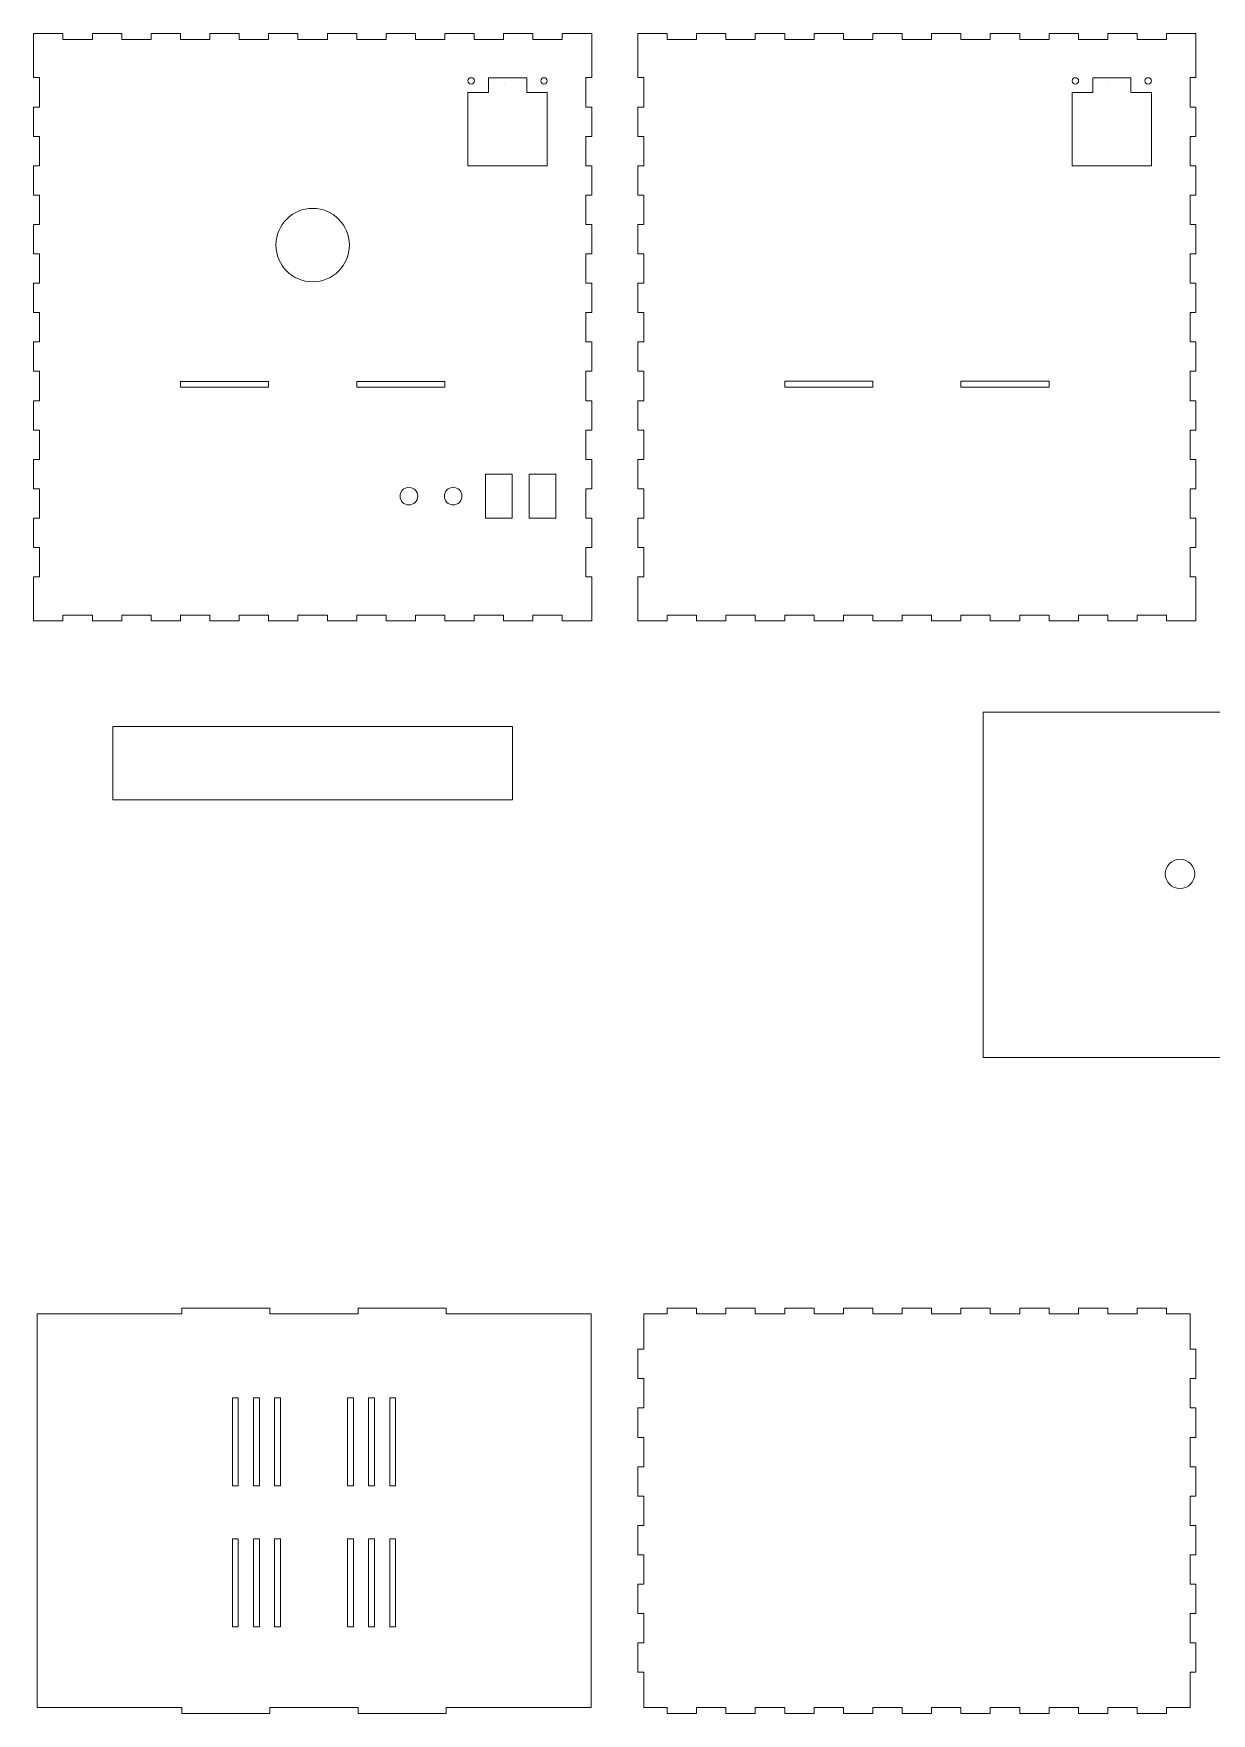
# Model space of a CAD drawing. Header units: millimetres. Extents: x 680 to 1373, y -606 to -34.
# Drawn here: x 680 to 1081, y -606 to -34 of the extents above; entities that cross this region are included whole.
import ezdxf

# ---------------------------------------------------------------- set-up
doc = ezdxf.new("R2010")
doc.units = ezdxf.units.MM
doc.header["$MEASUREMENT"] = 0
doc.layers.add('line', color=7, linetype='Continuous', lineweight=0)

msp = doc.modelspace()

# ---------------------------------------------------------------- linework, layer by layer
at = {"layer": 'line', "color": 250, "lineweight": 9, "true_color": 0x231f20}
for p, q in [((840.28, -51.19), (840.28, -51.19)), ((1045.98, -51.19), (1045.98, -51.19))]:
    msp.add_line(p, q, dxfattribs=at)
for points in [[(854.81, -53.94), (854.81, -78.94), (827.81, -78.94), (827.81, -53.94), (834.81, -53.94), (834.81, -48.94), (847.81, -48.94), (847.81, -53.94)], [(1060.51, -53.94), (1060.51, -78.94), (1033.51, -78.94), (1033.51, -53.94), (1040.51, -53.94), (1040.51, -48.94), (1053.51, -48.94), (1053.51, -53.94)], [(759.95, -154.34), (729.95, -154.34), (729.95, -152.34), (759.95, -152.34)], [(819.95, -154.34), (789.95, -154.34), (789.95, -152.34), (819.95, -152.34)], [(965.65, -154.34), (935.65, -154.34), (935.65, -152.33), (965.65, -152.33)], [(1025.65, -154.34), (995.65, -154.34), (995.65, -152.33), (1025.65, -152.33)], [(842.83, -198.93), (833.83, -198.93), (833.83, -183.93), (842.83, -183.93)], [(857.71, -198.93), (848.71, -198.93), (848.71, -183.93), (857.71, -183.93)], [(1129.23, -270), (1129.23, -300), (1137.23, -300), (1137.23, -382.6), (1003.23, -382.6), (1003.23, -265), (1137.23, -265), (1137.23, -270)], [(842.95, -294.83), (706.95, -294.83), (706.95, -269.83), (842.95, -269.83)], [(869.77, -469.91), (869.77, -603.91), (820.41, -603.91), (820.41, -605.91), (790.41, -605.91), (790.41, -603.91), (760.41, -603.91), (760.41, -605.91), (730.41, -605.91), (730.41, -603.91), (681.14, -603.91), (681.14, -469.91), (730.41, -469.91), (730.41, -467.91), (760.41, -467.91), (760.41, -469.91), (790.41, -469.91), (790.41, -467.91), (820.41, -467.91), (820.41, -469.91)], [(749.61, -498.42), (749.61, -528.42), (747.61, -528.42), (747.61, -498.42)], [(756.81, -498.42), (756.81, -528.42), (754.81, -528.42), (754.81, -498.42)], [(764.01, -498.42), (764.01, -528.42), (762.01, -528.42), (762.01, -498.42)], [(788.81, -498.42), (788.81, -528.42), (786.81, -528.42), (786.81, -498.42)], [(796.01, -498.42), (796.01, -528.42), (794.01, -528.42), (794.01, -498.42)], [(803.21, -498.42), (803.21, -528.42), (801.21, -528.42), (801.21, -498.42)], [(749.61, -546.42), (749.61, -576.42), (747.61, -576.42), (747.61, -546.42)], [(756.81, -546.42), (756.81, -576.42), (754.81, -576.42), (754.81, -546.42)], [(764.01, -546.42), (764.01, -576.42), (762.01, -576.42), (762.01, -546.42)], [(788.81, -546.42), (788.81, -576.42), (786.81, -576.42), (786.81, -546.42)], [(796.01, -546.42), (796.01, -576.42), (794.01, -576.42), (794.01, -546.42)], [(803.21, -546.42), (803.21, -576.42), (801.21, -576.42), (801.21, -546.42)]]:
    msp.add_lwpolyline(points, close=True, dxfattribs=at)
for centre in [(828.91, -50.04), (853.71, -50.04), (1034.61, -50.04), (1059.41, -50.04)]:
    msp.add_circle(centre, 1.1, dxfattribs=at)
for points, knots in [([(679.95, -33.93), (679.95, -33.93), (679.95, -48.93), (679.95, -48.93), (679.95, -48.93), (681.95, -48.93), (681.95, -48.93), (681.95, -48.93), (681.95, -58.93), (681.95, -58.93), (681.95, -58.93), (679.95, -58.93), (679.95, -58.93), (679.95, -58.93), (679.95, -68.93), (679.95, -68.93), (679.95, -68.93), (681.95, -68.93), (681.95, -68.93), (681.95, -68.93), (681.95, -78.93), (681.95, -78.93), (681.95, -78.93), (679.95, -78.93), (679.95, -78.93), (679.95, -78.93), (679.95, -88.93), (679.95, -88.93), (679.95, -88.93), (681.95, -88.93), (681.95, -88.93), (681.95, -88.93), (681.95, -98.93), (681.95, -98.93), (681.95, -98.93), (679.95, -98.93), (679.95, -98.93), (679.95, -98.93), (679.95, -108.93), (679.95, -108.93), (679.95, -108.93), (681.95, -108.93), (681.95, -108.93), (681.95, -108.93), (681.95, -118.93), (681.95, -118.93), (681.95, -118.93), (679.95, -118.93), (679.95, -118.93), (679.95, -118.93), (679.95, -128.93), (679.95, -128.93), (679.95, -128.93), (681.95, -128.93), (681.95, -128.93), (681.95, -128.93), (681.95, -138.93), (681.95, -138.93), (681.95, -138.93), (679.95, -138.93), (679.95, -138.93), (679.95, -138.93), (679.95, -148.93), (679.95, -148.93), (679.95, -148.93), (681.95, -148.93), (681.95, -148.93), (681.95, -148.93), (681.95, -158.93), (681.95, -158.93), (681.95, -158.93), (679.95, -158.93), (679.95, -158.93), (679.95, -158.93), (679.95, -168.93), (679.95, -168.93), (679.95, -168.93), (681.95, -168.93), (681.95, -168.93), (681.95, -168.93), (681.95, -178.93), (681.95, -178.93), (681.95, -178.93), (679.95, -178.93), (679.95, -178.93), (679.95, -178.93), (679.95, -188.93), (679.95, -188.93), (679.95, -188.93), (681.95, -188.93), (681.95, -188.93), (681.95, -188.93), (681.95, -198.93), (681.95, -198.93), (681.95, -198.93), (679.95, -198.93), (679.95, -198.93), (679.95, -198.93), (679.95, -208.93), (679.95, -208.93), (679.95, -208.93), (681.95, -208.93), (681.95, -208.93), (681.95, -208.93), (681.95, -218.93), (681.95, -218.93), (681.95, -218.93), (679.95, -218.93), (679.95, -218.93), (679.95, -218.93), (679.95, -228.93), (679.95, -228.93), (679.95, -228.93), (679.95, -233.93), (679.95, -233.93), (679.95, -233.93), (689.95, -233.93), (689.95, -233.93), (689.95, -233.93), (689.95, -231.93), (689.95, -231.93), (689.95, -231.93), (699.95, -231.93), (699.95, -231.93), (699.95, -231.93), (699.95, -233.93), (699.95, -233.93), (699.95, -233.93), (709.95, -233.93), (709.95, -233.93), (709.95, -233.93), (709.95, -231.93), (709.95, -231.93), (709.95, -231.93), (719.95, -231.93), (719.95, -231.93), (719.95, -231.93), (719.95, -233.93), (719.95, -233.93), (719.95, -233.93), (729.95, -233.93), (729.95, -233.93), (729.95, -233.93), (729.95, -231.93), (729.95, -231.93), (729.95, -231.93), (739.95, -231.93), (739.95, -231.93), (739.95, -231.93), (739.95, -233.93), (739.95, -233.93), (739.95, -233.93), (749.95, -233.93), (749.95, -233.93), (749.95, -233.93), (749.95, -231.93), (749.95, -231.93), (749.95, -231.93), (759.95, -231.93), (759.95, -231.93), (759.95, -231.93), (759.95, -233.93), (759.95, -233.93), (759.95, -233.93), (769.95, -233.93), (769.95, -233.93), (769.95, -233.93), (769.95, -231.93), (769.95, -231.93), (769.95, -231.93), (779.95, -231.93), (779.95, -231.93), (779.95, -231.93), (779.95, -233.93), (779.95, -233.93), (779.95, -233.93), (789.95, -233.93), (789.95, -233.93), (789.95, -233.93), (789.95, -231.93), (789.95, -231.93), (789.95, -231.93), (799.95, -231.93), (799.95, -231.93), (799.95, -231.93), (799.95, -233.93), (799.95, -233.93), (799.95, -233.93), (809.95, -233.93), (809.95, -233.93), (809.95, -233.93), (809.95, -231.93), (809.95, -231.93), (809.95, -231.93), (819.95, -231.93), (819.95, -231.93), (819.95, -231.93), (819.95, -233.93), (819.95, -233.93), (819.95, -233.93), (829.95, -233.93), (829.95, -233.93), (829.95, -233.93), (829.95, -231.93), (829.95, -231.93), (829.95, -231.93), (839.95, -231.93), (839.95, -231.93), (839.95, -231.93), (839.95, -233.93), (839.95, -233.93), (839.95, -233.93), (849.95, -233.93), (849.95, -233.93), (849.95, -233.93), (849.95, -231.93), (849.95, -231.93), (849.95, -231.93), (859.95, -231.93), (859.95, -231.93), (859.95, -231.93), (859.95, -233.93), (859.95, -233.93), (859.95, -233.93), (869.95, -233.93), (869.95, -233.93), (869.95, -233.93), (869.95, -218.93), (869.95, -218.93), (869.95, -218.93), (867.95, -218.93), (867.95, -218.93), (867.95, -218.93), (867.95, -208.93), (867.95, -208.93), (867.95, -208.93), (869.95, -208.93), (869.95, -208.93), (869.95, -208.93), (869.95, -198.93), (869.95, -198.93), (869.95, -198.93), (867.95, -198.93), (867.95, -198.93), (867.95, -198.93), (867.95, -188.93), (867.95, -188.93), (867.95, -188.93), (869.95, -188.93), (869.95, -188.93), (869.95, -188.93), (869.95, -178.93), (869.95, -178.93), (869.95, -178.93), (867.95, -178.93), (867.95, -178.93), (867.95, -178.93), (867.95, -168.93), (867.95, -168.93), (867.95, -168.93), (869.95, -168.93), (869.95, -168.93), (869.95, -168.93), (869.95, -158.93), (869.95, -158.93), (869.95, -158.93), (867.95, -158.93), (867.95, -158.93), (867.95, -158.93), (867.95, -148.93), (867.95, -148.93), (867.95, -148.93), (869.95, -148.93), (869.95, -148.93), (869.95, -148.93), (869.95, -138.93), (869.95, -138.93), (869.95, -138.93), (867.95, -138.93), (867.95, -138.93), (867.95, -138.93), (867.95, -128.93), (867.95, -128.93), (867.95, -128.93), (869.95, -128.93), (869.95, -128.93), (869.95, -128.93), (869.95, -118.93), (869.95, -118.93), (869.95, -118.93), (867.95, -118.93), (867.95, -118.93), (867.95, -118.93), (867.95, -108.93), (867.95, -108.93), (867.95, -108.93), (869.95, -108.93), (869.95, -108.93), (869.95, -108.93), (869.95, -98.93), (869.95, -98.93), (869.95, -98.93), (867.95, -98.93), (867.95, -98.93), (867.95, -98.93), (867.95, -88.93), (867.95, -88.93), (867.95, -88.93), (869.95, -88.93), (869.95, -88.93), (869.95, -88.93), (869.95, -78.93), (869.95, -78.93), (869.95, -78.93), (867.95, -78.93), (867.95, -78.93), (867.95, -78.93), (867.95, -68.93), (867.95, -68.93), (867.95, -68.93), (869.95, -68.93), (869.95, -68.93), (869.95, -68.93), (869.95, -58.93), (869.95, -58.93), (869.95, -58.93), (867.95, -58.93), (867.95, -58.93), (867.95, -58.93), (867.95, -48.93), (867.95, -48.93), (867.95, -48.93), (869.95, -48.93), (869.95, -48.93), (869.95, -48.93), (869.95, -38.93), (869.95, -38.93), (869.95, -38.93), (869.95, -33.93), (869.95, -33.93), (869.95, -33.93), (859.95, -33.93), (859.95, -33.93), (859.95, -33.93), (859.95, -35.93), (859.95, -35.93), (859.95, -35.93), (849.95, -35.93), (849.95, -35.93), (849.95, -35.93), (849.95, -33.93), (849.95, -33.93), (849.95, -33.93), (839.95, -33.93), (839.95, -33.93), (839.95, -33.93), (839.95, -35.93), (839.95, -35.93), (839.95, -35.93), (829.95, -35.93), (829.95, -35.93), (829.95, -35.93), (829.95, -33.93), (829.95, -33.93), (829.95, -33.93), (819.95, -33.93), (819.95, -33.93), (819.95, -33.93), (819.95, -35.93), (819.95, -35.93), (819.95, -35.93), (809.95, -35.93), (809.95, -35.93), (809.95, -35.93), (809.95, -33.93), (809.95, -33.93), (809.95, -33.93), (799.95, -33.93), (799.95, -33.93), (799.95, -33.93), (799.95, -35.93), (799.95, -35.93), (799.95, -35.93), (789.95, -35.93), (789.95, -35.93), (789.95, -35.93), (789.95, -33.93), (789.95, -33.93), (789.95, -33.93), (779.95, -33.93), (779.95, -33.93), (779.95, -33.93), (779.95, -35.93), (779.95, -35.93), (779.95, -35.93), (769.95, -35.93), (769.95, -35.93), (769.95, -35.93), (769.95, -33.93), (769.95, -33.93), (769.95, -33.93), (759.95, -33.93), (759.95, -33.93), (759.95, -33.93), (759.95, -35.93), (759.95, -35.93), (759.95, -35.93), (749.95, -35.93), (749.95, -35.93), (749.95, -35.93), (749.95, -33.93), (749.95, -33.93), (749.95, -33.93), (739.95, -33.93), (739.95, -33.93), (739.95, -33.93), (739.95, -35.93), (739.95, -35.93), (739.95, -35.93), (729.95, -35.93), (729.95, -35.93), (729.95, -35.93), (729.95, -33.93), (729.95, -33.93), (729.95, -33.93), (719.95, -33.93), (719.95, -33.93), (719.95, -33.93), (719.95, -35.93), (719.95, -35.93), (719.95, -35.93), (709.95, -35.93), (709.95, -35.93), (709.95, -35.93), (709.95, -33.93), (709.95, -33.93), (709.95, -33.93), (699.95, -33.93), (699.95, -33.93), (699.95, -33.93), (699.95, -35.93), (699.95, -35.93), (699.95, -35.93), (689.95, -35.93), (689.95, -35.93), (689.95, -35.93), (689.95, -33.93), (689.95, -33.93), (689.95, -33.93), (679.95, -33.93), (679.95, -33.93)], [0, 0, 0, 0, 1, 1, 1, 2, 2, 2, 3, 3, 3, 4, 4, 4, 5, 5, 5, 6, 6, 6, 7, 7, 7, 8, 8, 8, 9, 9, 9, 10, 10, 10, 11, 11, 11, 12, 12, 12, 13, 13, 13, 14, 14, 14, 15, 15, 15, 16, 16, 16, 17, 17, 17, 18, 18, 18, 19, 19, 19, 20, 20, 20, 21, 21, 21, 22, 22, 22, 23, 23, 23, 24, 24, 24, 25, 25, 25, 26, 26, 26, 27, 27, 27, 28, 28, 28, 29, 29, 29, 30, 30, 30, 31, 31, 31, 32, 32, 32, 33, 33, 33, 34, 34, 34, 35, 35, 35, 36, 36, 36, 37, 37, 37, 38, 38, 38, 39, 39, 39, 40, 40, 40, 41, 41, 41, 42, 42, 42, 43, 43, 43, 44, 44, 44, 45, 45, 45, 46, 46, 46, 47, 47, 47, 48, 48, 48, 49, 49, 49, 50, 50, 50, 51, 51, 51, 52, 52, 52, 53, 53, 53, 54, 54, 54, 55, 55, 55, 56, 56, 56, 57, 57, 57, 58, 58, 58, 59, 59, 59, 60, 60, 60, 61, 61, 61, 62, 62, 62, 63, 63, 63, 64, 64, 64, 65, 65, 65, 66, 66, 66, 67, 67, 67, 68, 68, 68, 69, 69, 69, 70, 70, 70, 71, 71, 71, 72, 72, 72, 73, 73, 73, 74, 74, 74, 75, 75, 75, 76, 76, 76, 77, 77, 77, 78, 78, 78, 79, 79, 79, 80, 80, 80, 81, 81, 81, 82, 82, 82, 83, 83, 83, 84, 84, 84, 85, 85, 85, 86, 86, 86, 87, 87, 87, 88, 88, 88, 89, 89, 89, 90, 90, 90, 91, 91, 91, 92, 92, 92, 93, 93, 93, 94, 94, 94, 95, 95, 95, 96, 96, 96, 97, 97, 97, 98, 98, 98, 99, 99, 99, 100, 100, 100, 101, 101, 101, 102, 102, 102, 103, 103, 103, 104, 104, 104, 105, 105, 105, 106, 106, 106, 107, 107, 107, 108, 108, 108, 109, 109, 109, 110, 110, 110, 111, 111, 111, 112, 112, 112, 113, 113, 113, 114, 114, 114, 115, 115, 115, 116, 116, 116, 117, 117, 117, 118, 118, 118, 119, 119, 119, 120, 120, 120, 121, 121, 121, 122, 122, 122, 123, 123, 123, 124, 124, 124, 125, 125, 125, 126, 126, 126, 127, 127, 127, 128, 128, 128, 129, 129, 129, 130, 130, 130, 131, 131, 131, 132, 132, 132, 133, 133, 133, 134, 134, 134, 135, 135, 135, 136, 136, 136, 137, 137, 137, 138, 138, 138, 139, 139, 139, 140, 140, 140, 141, 141, 141, 142, 142, 142, 143, 143, 143, 144, 144, 144, 145, 145, 145, 146, 146, 146, 147, 147, 147, 148, 148, 148, 149, 149, 149, 150, 150, 150, 150]), ([(885.65, -33.93), (885.65, -33.93), (885.65, -48.93), (885.65, -48.93), (885.65, -48.93), (887.65, -48.93), (887.65, -48.93), (887.65, -48.93), (887.65, -58.93), (887.65, -58.93), (887.65, -58.93), (885.65, -58.93), (885.65, -58.93), (885.65, -58.93), (885.65, -68.93), (885.65, -68.93), (885.65, -68.93), (887.65, -68.93), (887.65, -68.93), (887.65, -68.93), (887.65, -78.93), (887.65, -78.93), (887.65, -78.93), (885.65, -78.93), (885.65, -78.93), (885.65, -78.93), (885.65, -88.93), (885.65, -88.93), (885.65, -88.93), (887.65, -88.93), (887.65, -88.93), (887.65, -88.93), (887.65, -98.93), (887.65, -98.93), (887.65, -98.93), (885.65, -98.93), (885.65, -98.93), (885.65, -98.93), (885.65, -108.93), (885.65, -108.93), (885.65, -108.93), (887.65, -108.93), (887.65, -108.93), (887.65, -108.93), (887.65, -118.93), (887.65, -118.93), (887.65, -118.93), (885.65, -118.93), (885.65, -118.93), (885.65, -118.93), (885.65, -128.93), (885.65, -128.93), (885.65, -128.93), (887.65, -128.93), (887.65, -128.93), (887.65, -128.93), (887.65, -138.93), (887.65, -138.93), (887.65, -138.93), (885.65, -138.93), (885.65, -138.93), (885.65, -138.93), (885.65, -148.93), (885.65, -148.93), (885.65, -148.93), (887.65, -148.93), (887.65, -148.93), (887.65, -148.93), (887.65, -158.93), (887.65, -158.93), (887.65, -158.93), (885.65, -158.93), (885.65, -158.93), (885.65, -158.93), (885.65, -168.93), (885.65, -168.93), (885.65, -168.93), (887.65, -168.93), (887.65, -168.93), (887.65, -168.93), (887.65, -178.93), (887.65, -178.93), (887.65, -178.93), (885.65, -178.93), (885.65, -178.93), (885.65, -178.93), (885.65, -188.93), (885.65, -188.93), (885.65, -188.93), (887.65, -188.93), (887.65, -188.93), (887.65, -188.93), (887.65, -198.93), (887.65, -198.93), (887.65, -198.93), (885.65, -198.93), (885.65, -198.93), (885.65, -198.93), (885.65, -208.93), (885.65, -208.93), (885.65, -208.93), (887.65, -208.93), (887.65, -208.93), (887.65, -208.93), (887.65, -218.93), (887.65, -218.93), (887.65, -218.93), (885.65, -218.93), (885.65, -218.93), (885.65, -218.93), (885.65, -228.93), (885.65, -228.93), (885.65, -228.93), (885.65, -233.93), (885.65, -233.93), (885.65, -233.93), (895.65, -233.93), (895.65, -233.93), (895.65, -233.93), (895.65, -231.93), (895.65, -231.93), (895.65, -231.93), (905.65, -231.93), (905.65, -231.93), (905.65, -231.93), (905.65, -233.93), (905.65, -233.93), (905.65, -233.93), (915.65, -233.93), (915.65, -233.93), (915.65, -233.93), (915.65, -231.93), (915.65, -231.93), (915.65, -231.93), (925.65, -231.93), (925.65, -231.93), (925.65, -231.93), (925.65, -233.93), (925.65, -233.93), (925.65, -233.93), (935.65, -233.93), (935.65, -233.93), (935.65, -233.93), (935.65, -231.93), (935.65, -231.93), (935.65, -231.93), (945.65, -231.93), (945.65, -231.93), (945.65, -231.93), (945.65, -233.93), (945.65, -233.93), (945.65, -233.93), (955.65, -233.93), (955.65, -233.93), (955.65, -233.93), (955.65, -231.93), (955.65, -231.93), (955.65, -231.93), (965.65, -231.93), (965.65, -231.93), (965.65, -231.93), (965.65, -233.93), (965.65, -233.93), (965.65, -233.93), (975.65, -233.93), (975.65, -233.93), (975.65, -233.93), (975.65, -231.93), (975.65, -231.93), (975.65, -231.93), (985.65, -231.93), (985.65, -231.93), (985.65, -231.93), (985.65, -233.93), (985.65, -233.93), (985.65, -233.93), (995.65, -233.93), (995.65, -233.93), (995.65, -233.93), (995.65, -231.93), (995.65, -231.93), (995.65, -231.93), (1005.65, -231.93), (1005.65, -231.93), (1005.65, -231.93), (1005.65, -233.93), (1005.65, -233.93), (1005.65, -233.93), (1015.65, -233.93), (1015.65, -233.93), (1015.65, -233.93), (1015.65, -231.93), (1015.65, -231.93), (1015.65, -231.93), (1025.65, -231.93), (1025.65, -231.93), (1025.65, -231.93), (1025.65, -233.93), (1025.65, -233.93), (1025.65, -233.93), (1035.65, -233.93), (1035.65, -233.93), (1035.65, -233.93), (1035.65, -231.93), (1035.65, -231.93), (1035.65, -231.93), (1045.65, -231.93), (1045.65, -231.93), (1045.65, -231.93), (1045.65, -233.93), (1045.65, -233.93), (1045.65, -233.93), (1055.65, -233.93), (1055.65, -233.93), (1055.65, -233.93), (1055.65, -231.93), (1055.65, -231.93), (1055.65, -231.93), (1065.65, -231.93), (1065.65, -231.93), (1065.65, -231.93), (1065.65, -233.93), (1065.65, -233.93), (1065.65, -233.93), (1075.65, -233.93), (1075.65, -233.93), (1075.65, -233.93), (1075.65, -218.93), (1075.65, -218.93), (1075.65, -218.93), (1073.65, -218.93), (1073.65, -218.93), (1073.65, -218.93), (1073.65, -208.93), (1073.65, -208.93), (1073.65, -208.93), (1075.65, -208.93), (1075.65, -208.93), (1075.65, -208.93), (1075.65, -198.93), (1075.65, -198.93), (1075.65, -198.93), (1073.65, -198.93), (1073.65, -198.93), (1073.65, -198.93), (1073.65, -188.93), (1073.65, -188.93), (1073.65, -188.93), (1075.65, -188.93), (1075.65, -188.93), (1075.65, -188.93), (1075.65, -178.93), (1075.65, -178.93), (1075.65, -178.93), (1073.65, -178.93), (1073.65, -178.93), (1073.65, -178.93), (1073.65, -168.93), (1073.65, -168.93), (1073.65, -168.93), (1075.65, -168.93), (1075.65, -168.93), (1075.65, -168.93), (1075.65, -158.93), (1075.65, -158.93), (1075.65, -158.93), (1073.65, -158.93), (1073.65, -158.93), (1073.65, -158.93), (1073.65, -148.93), (1073.65, -148.93), (1073.65, -148.93), (1075.65, -148.93), (1075.65, -148.93), (1075.65, -148.93), (1075.65, -138.93), (1075.65, -138.93), (1075.65, -138.93), (1073.65, -138.93), (1073.65, -138.93), (1073.65, -138.93), (1073.65, -128.93), (1073.65, -128.93), (1073.65, -128.93), (1075.65, -128.93), (1075.65, -128.93), (1075.65, -128.93), (1075.65, -118.93), (1075.65, -118.93), (1075.65, -118.93), (1073.65, -118.93), (1073.65, -118.93), (1073.65, -118.93), (1073.65, -108.93), (1073.65, -108.93), (1073.65, -108.93), (1075.65, -108.93), (1075.65, -108.93), (1075.65, -108.93), (1075.65, -98.93), (1075.65, -98.93), (1075.65, -98.93), (1073.65, -98.93), (1073.65, -98.93), (1073.65, -98.93), (1073.65, -88.93), (1073.65, -88.93), (1073.65, -88.93), (1075.65, -88.93), (1075.65, -88.93), (1075.65, -88.93), (1075.65, -78.93), (1075.65, -78.93), (1075.65, -78.93), (1073.65, -78.93), (1073.65, -78.93), (1073.65, -78.93), (1073.65, -68.93), (1073.65, -68.93), (1073.65, -68.93), (1075.65, -68.93), (1075.65, -68.93), (1075.65, -68.93), (1075.65, -58.93), (1075.65, -58.93), (1075.65, -58.93), (1073.65, -58.93), (1073.65, -58.93), (1073.65, -58.93), (1073.65, -48.93), (1073.65, -48.93), (1073.65, -48.93), (1075.65, -48.93), (1075.65, -48.93), (1075.65, -48.93), (1075.65, -38.93), (1075.65, -38.93), (1075.65, -38.93), (1075.65, -33.93), (1075.65, -33.93), (1075.65, -33.93), (1065.65, -33.93), (1065.65, -33.93), (1065.65, -33.93), (1065.65, -35.93), (1065.65, -35.93), (1065.65, -35.93), (1055.65, -35.93), (1055.65, -35.93), (1055.65, -35.93), (1055.65, -33.93), (1055.65, -33.93), (1055.65, -33.93), (1045.65, -33.93), (1045.65, -33.93), (1045.65, -33.93), (1045.65, -35.93), (1045.65, -35.93), (1045.65, -35.93), (1035.65, -35.93), (1035.65, -35.93), (1035.65, -35.93), (1035.65, -33.93), (1035.65, -33.93), (1035.65, -33.93), (1025.65, -33.93), (1025.65, -33.93), (1025.65, -33.93), (1025.65, -35.93), (1025.65, -35.93), (1025.65, -35.93), (1015.65, -35.93), (1015.65, -35.93), (1015.65, -35.93), (1015.65, -33.93), (1015.65, -33.93), (1015.65, -33.93), (1005.65, -33.93), (1005.65, -33.93), (1005.65, -33.93), (1005.65, -35.93), (1005.65, -35.93), (1005.65, -35.93), (995.65, -35.93), (995.65, -35.93), (995.65, -35.93), (995.65, -33.93), (995.65, -33.93), (995.65, -33.93), (985.65, -33.93), (985.65, -33.93), (985.65, -33.93), (985.65, -35.93), (985.65, -35.93), (985.65, -35.93), (975.65, -35.93), (975.65, -35.93), (975.65, -35.93), (975.65, -33.93), (975.65, -33.93), (975.65, -33.93), (965.65, -33.93), (965.65, -33.93), (965.65, -33.93), (965.65, -35.93), (965.65, -35.93), (965.65, -35.93), (955.65, -35.93), (955.65, -35.93), (955.65, -35.93), (955.65, -33.93), (955.65, -33.93), (955.65, -33.93), (945.65, -33.93), (945.65, -33.93), (945.65, -33.93), (945.65, -35.93), (945.65, -35.93), (945.65, -35.93), (935.65, -35.93), (935.65, -35.93), (935.65, -35.93), (935.65, -33.93), (935.65, -33.93), (935.65, -33.93), (925.65, -33.93), (925.65, -33.93), (925.65, -33.93), (925.65, -35.93), (925.65, -35.93), (925.65, -35.93), (915.65, -35.93), (915.65, -35.93), (915.65, -35.93), (915.65, -33.93), (915.65, -33.93), (915.65, -33.93), (905.65, -33.93), (905.65, -33.93), (905.65, -33.93), (905.65, -35.93), (905.65, -35.93), (905.65, -35.93), (895.65, -35.93), (895.65, -35.93), (895.65, -35.93), (895.65, -33.93), (895.65, -33.93), (895.65, -33.93), (885.65, -33.93), (885.65, -33.93)], [0, 0, 0, 0, 1, 1, 1, 2, 2, 2, 3, 3, 3, 4, 4, 4, 5, 5, 5, 6, 6, 6, 7, 7, 7, 8, 8, 8, 9, 9, 9, 10, 10, 10, 11, 11, 11, 12, 12, 12, 13, 13, 13, 14, 14, 14, 15, 15, 15, 16, 16, 16, 17, 17, 17, 18, 18, 18, 19, 19, 19, 20, 20, 20, 21, 21, 21, 22, 22, 22, 23, 23, 23, 24, 24, 24, 25, 25, 25, 26, 26, 26, 27, 27, 27, 28, 28, 28, 29, 29, 29, 30, 30, 30, 31, 31, 31, 32, 32, 32, 33, 33, 33, 34, 34, 34, 35, 35, 35, 36, 36, 36, 37, 37, 37, 38, 38, 38, 39, 39, 39, 40, 40, 40, 41, 41, 41, 42, 42, 42, 43, 43, 43, 44, 44, 44, 45, 45, 45, 46, 46, 46, 47, 47, 47, 48, 48, 48, 49, 49, 49, 50, 50, 50, 51, 51, 51, 52, 52, 52, 53, 53, 53, 54, 54, 54, 55, 55, 55, 56, 56, 56, 57, 57, 57, 58, 58, 58, 59, 59, 59, 60, 60, 60, 61, 61, 61, 62, 62, 62, 63, 63, 63, 64, 64, 64, 65, 65, 65, 66, 66, 66, 67, 67, 67, 68, 68, 68, 69, 69, 69, 70, 70, 70, 71, 71, 71, 72, 72, 72, 73, 73, 73, 74, 74, 74, 75, 75, 75, 76, 76, 76, 77, 77, 77, 78, 78, 78, 79, 79, 79, 80, 80, 80, 81, 81, 81, 82, 82, 82, 83, 83, 83, 84, 84, 84, 85, 85, 85, 86, 86, 86, 87, 87, 87, 88, 88, 88, 89, 89, 89, 90, 90, 90, 91, 91, 91, 92, 92, 92, 93, 93, 93, 94, 94, 94, 95, 95, 95, 96, 96, 96, 97, 97, 97, 98, 98, 98, 99, 99, 99, 100, 100, 100, 101, 101, 101, 102, 102, 102, 103, 103, 103, 104, 104, 104, 105, 105, 105, 106, 106, 106, 107, 107, 107, 108, 108, 108, 109, 109, 109, 110, 110, 110, 111, 111, 111, 112, 112, 112, 113, 113, 113, 114, 114, 114, 115, 115, 115, 116, 116, 116, 117, 117, 117, 118, 118, 118, 119, 119, 119, 120, 120, 120, 121, 121, 121, 122, 122, 122, 123, 123, 123, 124, 124, 124, 125, 125, 125, 126, 126, 126, 127, 127, 127, 128, 128, 128, 129, 129, 129, 130, 130, 130, 131, 131, 131, 132, 132, 132, 133, 133, 133, 134, 134, 134, 135, 135, 135, 136, 136, 136, 137, 137, 137, 138, 138, 138, 139, 139, 139, 140, 140, 140, 141, 141, 141, 142, 142, 142, 143, 143, 143, 144, 144, 144, 145, 145, 145, 146, 146, 146, 147, 147, 147, 148, 148, 148, 149, 149, 149, 150, 150, 150, 150]), ([(783.79, -114.78), (781.53, -117.04), (778.4, -118.44), (774.95, -118.44), (768.05, -118.44), (762.45, -112.84), (762.45, -105.94), (762.45, -102.48), (763.85, -99.36), (766.11, -97.09), (768.37, -94.83), (771.49, -93.44), (774.95, -93.44), (778.4, -93.44), (781.53, -94.83), (783.79, -97.09), (786.05, -99.36), (787.45, -102.48), (787.45, -105.94), (787.45, -109.39), (786.05, -112.52), (783.79, -114.78)], [0, 0, 0, 0, 1, 1, 1, 2, 2, 2, 3, 3, 3, 4, 4, 4, 5, 5, 5, 6, 6, 6, 7, 7, 7, 7]), ([(807.71, -194.43), (807.71, -194.43), (807.71, -194.43), (807.71, -194.43), (806.06, -194.43), (804.71, -193.09), (804.71, -191.43), (804.71, -191.43), (804.71, -191.43), (804.71, -191.43), (804.71, -189.77), (806.06, -188.43), (807.71, -188.43), (807.71, -188.43), (807.71, -188.43), (807.71, -188.43), (809.37, -188.43), (810.71, -189.77), (810.71, -191.43), (810.71, -191.43), (810.71, -191.43), (810.71, -191.43), (810.71, -193.09), (809.37, -194.43), (807.71, -194.43)], [0, 0, 0, 0, 1, 1, 1, 2, 2, 2, 3, 3, 3, 4, 4, 4, 5, 5, 5, 6, 6, 6, 7, 7, 7, 8, 8, 8, 8]), ([(822.78, -194.43), (822.78, -194.43), (822.78, -194.43), (822.78, -194.43), (821.13, -194.43), (819.78, -193.09), (819.78, -191.43), (819.78, -191.43), (819.78, -191.43), (819.78, -191.43), (819.78, -189.77), (821.13, -188.43), (822.78, -188.43), (822.78, -188.43), (822.78, -188.43), (822.78, -188.43), (824.44, -188.43), (825.78, -189.77), (825.78, -191.43), (825.78, -191.43), (825.78, -191.43), (825.78, -191.43), (825.78, -193.09), (824.44, -194.43), (822.78, -194.43)], [0, 0, 0, 0, 1, 1, 1, 2, 2, 2, 3, 3, 3, 4, 4, 4, 5, 5, 5, 6, 6, 6, 7, 7, 7, 8, 8, 8, 8]), ([(1070.23, -325.07), (1070.23, -325.07), (1070.23, -325.07), (1070.23, -325.07), (1067.47, -325.07), (1065.23, -322.83), (1065.23, -320.07), (1065.23, -320.07), (1065.23, -320.07), (1065.23, -320.07), (1065.23, -317.31), (1067.47, -315.07), (1070.23, -315.07), (1070.23, -315.07), (1070.23, -315.07), (1070.23, -315.07), (1072.99, -315.07), (1075.23, -317.31), (1075.23, -320.07), (1075.23, -320.07), (1075.23, -320.07), (1075.23, -320.07), (1075.23, -322.83), (1072.99, -325.07), (1070.23, -325.07)], [0, 0, 0, 0, 1, 1, 1, 2, 2, 2, 3, 3, 3, 4, 4, 4, 5, 5, 5, 6, 6, 6, 7, 7, 7, 8, 8, 8, 8]), ([(887.65, -469.91), (887.65, -469.91), (887.65, -481.91), (887.65, -481.91), (887.65, -481.91), (885.65, -481.91), (885.65, -481.91), (885.65, -481.91), (885.65, -491.91), (885.65, -491.91), (885.65, -491.91), (887.65, -491.91), (887.65, -491.91), (887.65, -491.91), (887.65, -501.91), (887.65, -501.91), (887.65, -501.91), (885.65, -501.91), (885.65, -501.91), (885.65, -501.91), (885.65, -511.91), (885.65, -511.91), (885.65, -511.91), (887.65, -511.91), (887.65, -511.91), (887.65, -511.91), (887.65, -521.91), (887.65, -521.91), (887.65, -521.91), (885.65, -521.91), (885.65, -521.91), (885.65, -521.91), (885.65, -531.91), (885.65, -531.91), (885.65, -531.91), (887.65, -531.91), (887.65, -531.91), (887.65, -531.91), (887.65, -541.91), (887.65, -541.91), (887.65, -541.91), (885.65, -541.91), (885.65, -541.91), (885.65, -541.91), (885.65, -551.91), (885.65, -551.91), (885.65, -551.91), (887.65, -551.91), (887.65, -551.91), (887.65, -551.91), (887.65, -561.91), (887.65, -561.91), (887.65, -561.91), (885.65, -561.91), (885.65, -561.91), (885.65, -561.91), (885.65, -571.91), (885.65, -571.91), (885.65, -571.91), (887.65, -571.91), (887.65, -571.91), (887.65, -571.91), (887.65, -581.91), (887.65, -581.91), (887.65, -581.91), (885.65, -581.91), (885.65, -581.91), (885.65, -581.91), (885.65, -591.91), (885.65, -591.91), (885.65, -591.91), (887.65, -591.91), (887.65, -591.91), (887.65, -591.91), (887.65, -601.91), (887.65, -601.91), (887.65, -601.91), (887.65, -603.91), (887.65, -603.91), (887.65, -603.91), (895.65, -603.91), (895.65, -603.91), (895.65, -603.91), (895.65, -605.91), (895.65, -605.91), (895.65, -605.91), (905.65, -605.91), (905.65, -605.91), (905.65, -605.91), (905.65, -603.91), (905.65, -603.91), (905.65, -603.91), (915.65, -603.91), (915.65, -603.91), (915.65, -603.91), (915.65, -605.91), (915.65, -605.91), (915.65, -605.91), (925.65, -605.91), (925.65, -605.91), (925.65, -605.91), (925.65, -603.91), (925.65, -603.91), (925.65, -603.91), (935.65, -603.91), (935.65, -603.91), (935.65, -603.91), (935.65, -605.91), (935.65, -605.91), (935.65, -605.91), (945.65, -605.91), (945.65, -605.91), (945.65, -605.91), (945.65, -603.91), (945.65, -603.91), (945.65, -603.91), (955.65, -603.91), (955.65, -603.91), (955.65, -603.91), (955.65, -605.91), (955.65, -605.91), (955.65, -605.91), (965.65, -605.91), (965.65, -605.91), (965.65, -605.91), (965.65, -603.91), (965.65, -603.91), (965.65, -603.91), (975.65, -603.91), (975.65, -603.91), (975.65, -603.91), (975.65, -605.91), (975.65, -605.91), (975.65, -605.91), (985.65, -605.91), (985.65, -605.91), (985.65, -605.91), (985.65, -603.91), (985.65, -603.91), (985.65, -603.91), (995.65, -603.91), (995.65, -603.91), (995.65, -603.91), (995.65, -605.91), (995.65, -605.91), (995.65, -605.91), (1005.65, -605.91), (1005.65, -605.91), (1005.65, -605.91), (1005.65, -603.91), (1005.65, -603.91), (1005.65, -603.91), (1015.65, -603.91), (1015.65, -603.91), (1015.65, -603.91), (1015.65, -605.91), (1015.65, -605.91), (1015.65, -605.91), (1025.65, -605.91), (1025.65, -605.91), (1025.65, -605.91), (1025.65, -603.91), (1025.65, -603.91), (1025.65, -603.91), (1035.65, -603.91), (1035.65, -603.91), (1035.65, -603.91), (1035.65, -605.91), (1035.65, -605.91), (1035.65, -605.91), (1045.65, -605.91), (1045.65, -605.91), (1045.65, -605.91), (1045.65, -603.91), (1045.65, -603.91), (1045.65, -603.91), (1055.65, -603.91), (1055.65, -603.91), (1055.65, -603.91), (1055.65, -605.91), (1055.65, -605.91), (1055.65, -605.91), (1065.65, -605.91), (1065.65, -605.91), (1065.65, -605.91), (1065.65, -603.91), (1065.65, -603.91), (1065.65, -603.91), (1073.65, -603.91), (1073.65, -603.91), (1073.65, -603.91), (1073.65, -591.91), (1073.65, -591.91), (1073.65, -591.91), (1075.65, -591.91), (1075.65, -591.91), (1075.65, -591.91), (1075.65, -581.91), (1075.65, -581.91), (1075.65, -581.91), (1073.65, -581.91), (1073.65, -581.91), (1073.65, -581.91), (1073.65, -571.91), (1073.65, -571.91), (1073.65, -571.91), (1075.65, -571.91), (1075.65, -571.91), (1075.65, -571.91), (1075.65, -561.91), (1075.65, -561.91), (1075.65, -561.91), (1073.65, -561.91), (1073.65, -561.91), (1073.65, -561.91), (1073.65, -551.91), (1073.65, -551.91), (1073.65, -551.91), (1075.65, -551.91), (1075.65, -551.91), (1075.65, -551.91), (1075.65, -541.91), (1075.65, -541.91), (1075.65, -541.91), (1073.65, -541.91), (1073.65, -541.91), (1073.65, -541.91), (1073.65, -531.91), (1073.65, -531.91), (1073.65, -531.91), (1075.65, -531.91), (1075.65, -531.91), (1075.65, -531.91), (1075.65, -521.91), (1075.65, -521.91), (1075.65, -521.91), (1073.65, -521.91), (1073.65, -521.91), (1073.65, -521.91), (1073.65, -511.91), (1073.65, -511.91), (1073.65, -511.91), (1075.65, -511.91), (1075.65, -511.91), (1075.65, -511.91), (1075.65, -501.91), (1075.65, -501.91), (1075.65, -501.91), (1073.65, -501.91), (1073.65, -501.91), (1073.65, -501.91), (1073.65, -491.91), (1073.65, -491.91), (1073.65, -491.91), (1075.65, -491.91), (1075.65, -491.91), (1075.65, -491.91), (1075.65, -481.91), (1075.65, -481.91), (1075.65, -481.91), (1073.65, -481.91), (1073.65, -481.91), (1073.65, -481.91), (1073.65, -471.91), (1073.65, -471.91), (1073.65, -471.91), (1073.65, -469.91), (1073.65, -469.91), (1073.65, -469.91), (1065.65, -469.91), (1065.65, -469.91), (1065.65, -469.91), (1065.65, -467.91), (1065.65, -467.91), (1065.65, -467.91), (1055.65, -467.91), (1055.65, -467.91), (1055.65, -467.91), (1055.65, -469.91), (1055.65, -469.91), (1055.65, -469.91), (1045.65, -469.91), (1045.65, -469.91), (1045.65, -469.91), (1045.65, -467.91), (1045.65, -467.91), (1045.65, -467.91), (1035.65, -467.91), (1035.65, -467.91), (1035.65, -467.91), (1035.65, -469.91), (1035.65, -469.91), (1035.65, -469.91), (1025.65, -469.91), (1025.65, -469.91), (1025.65, -469.91), (1025.65, -467.91), (1025.65, -467.91), (1025.65, -467.91), (1015.65, -467.91), (1015.65, -467.91), (1015.65, -467.91), (1015.65, -469.91), (1015.65, -469.91), (1015.65, -469.91), (1005.65, -469.91), (1005.65, -469.91), (1005.65, -469.91), (1005.65, -467.91), (1005.65, -467.91), (1005.65, -467.91), (995.65, -467.91), (995.65, -467.91), (995.65, -467.91), (995.65, -469.91), (995.65, -469.91), (995.65, -469.91), (985.65, -469.91), (985.65, -469.91), (985.65, -469.91), (985.65, -467.91), (985.65, -467.91), (985.65, -467.91), (975.65, -467.91), (975.65, -467.91), (975.65, -467.91), (975.65, -469.91), (975.65, -469.91), (975.65, -469.91), (965.65, -469.91), (965.65, -469.91), (965.65, -469.91), (965.65, -467.91), (965.65, -467.91), (965.65, -467.91), (955.65, -467.91), (955.65, -467.91), (955.65, -467.91), (955.65, -469.91), (955.65, -469.91), (955.65, -469.91), (945.65, -469.91), (945.65, -469.91), (945.65, -469.91), (945.65, -467.91), (945.65, -467.91), (945.65, -467.91), (935.65, -467.91), (935.65, -467.91), (935.65, -467.91), (935.65, -469.91), (935.65, -469.91), (935.65, -469.91), (925.65, -469.91), (925.65, -469.91), (925.65, -469.91), (925.65, -467.91), (925.65, -467.91), (925.65, -467.91), (915.65, -467.91), (915.65, -467.91), (915.65, -467.91), (915.65, -469.91), (915.65, -469.91), (915.65, -469.91), (905.65, -469.91), (905.65, -469.91), (905.65, -469.91), (905.65, -467.91), (905.65, -467.91), (905.65, -467.91), (895.65, -467.91), (895.65, -467.91), (895.65, -467.91), (895.65, -469.91), (895.65, -469.91), (895.65, -469.91), (887.65, -469.91), (887.65, -469.91)], [0, 0, 0, 0, 1, 1, 1, 2, 2, 2, 3, 3, 3, 4, 4, 4, 5, 5, 5, 6, 6, 6, 7, 7, 7, 8, 8, 8, 9, 9, 9, 10, 10, 10, 11, 11, 11, 12, 12, 12, 13, 13, 13, 14, 14, 14, 15, 15, 15, 16, 16, 16, 17, 17, 17, 18, 18, 18, 19, 19, 19, 20, 20, 20, 21, 21, 21, 22, 22, 22, 23, 23, 23, 24, 24, 24, 25, 25, 25, 26, 26, 26, 27, 27, 27, 28, 28, 28, 29, 29, 29, 30, 30, 30, 31, 31, 31, 32, 32, 32, 33, 33, 33, 34, 34, 34, 35, 35, 35, 36, 36, 36, 37, 37, 37, 38, 38, 38, 39, 39, 39, 40, 40, 40, 41, 41, 41, 42, 42, 42, 43, 43, 43, 44, 44, 44, 45, 45, 45, 46, 46, 46, 47, 47, 47, 48, 48, 48, 49, 49, 49, 50, 50, 50, 51, 51, 51, 52, 52, 52, 53, 53, 53, 54, 54, 54, 55, 55, 55, 56, 56, 56, 57, 57, 57, 58, 58, 58, 59, 59, 59, 60, 60, 60, 61, 61, 61, 62, 62, 62, 63, 63, 63, 64, 64, 64, 65, 65, 65, 66, 66, 66, 67, 67, 67, 68, 68, 68, 69, 69, 69, 70, 70, 70, 71, 71, 71, 72, 72, 72, 73, 73, 73, 74, 74, 74, 75, 75, 75, 76, 76, 76, 77, 77, 77, 78, 78, 78, 79, 79, 79, 80, 80, 80, 81, 81, 81, 82, 82, 82, 83, 83, 83, 84, 84, 84, 85, 85, 85, 86, 86, 86, 87, 87, 87, 88, 88, 88, 89, 89, 89, 90, 90, 90, 91, 91, 91, 92, 92, 92, 93, 93, 93, 94, 94, 94, 95, 95, 95, 96, 96, 96, 97, 97, 97, 98, 98, 98, 99, 99, 99, 100, 100, 100, 101, 101, 101, 102, 102, 102, 103, 103, 103, 104, 104, 104, 105, 105, 105, 106, 106, 106, 107, 107, 107, 108, 108, 108, 109, 109, 109, 110, 110, 110, 111, 111, 111, 112, 112, 112, 113, 113, 113, 114, 114, 114, 115, 115, 115, 116, 116, 116, 117, 117, 117, 118, 118, 118, 119, 119, 119, 120, 120, 120, 121, 121, 121, 122, 122, 122, 123, 123, 123, 124, 124, 124, 125, 125, 125, 126, 126, 126, 126])]:
    msp.add_open_spline(points, degree=3, knots=knots, dxfattribs=at)

doc.saveas('drawing.dxf')
